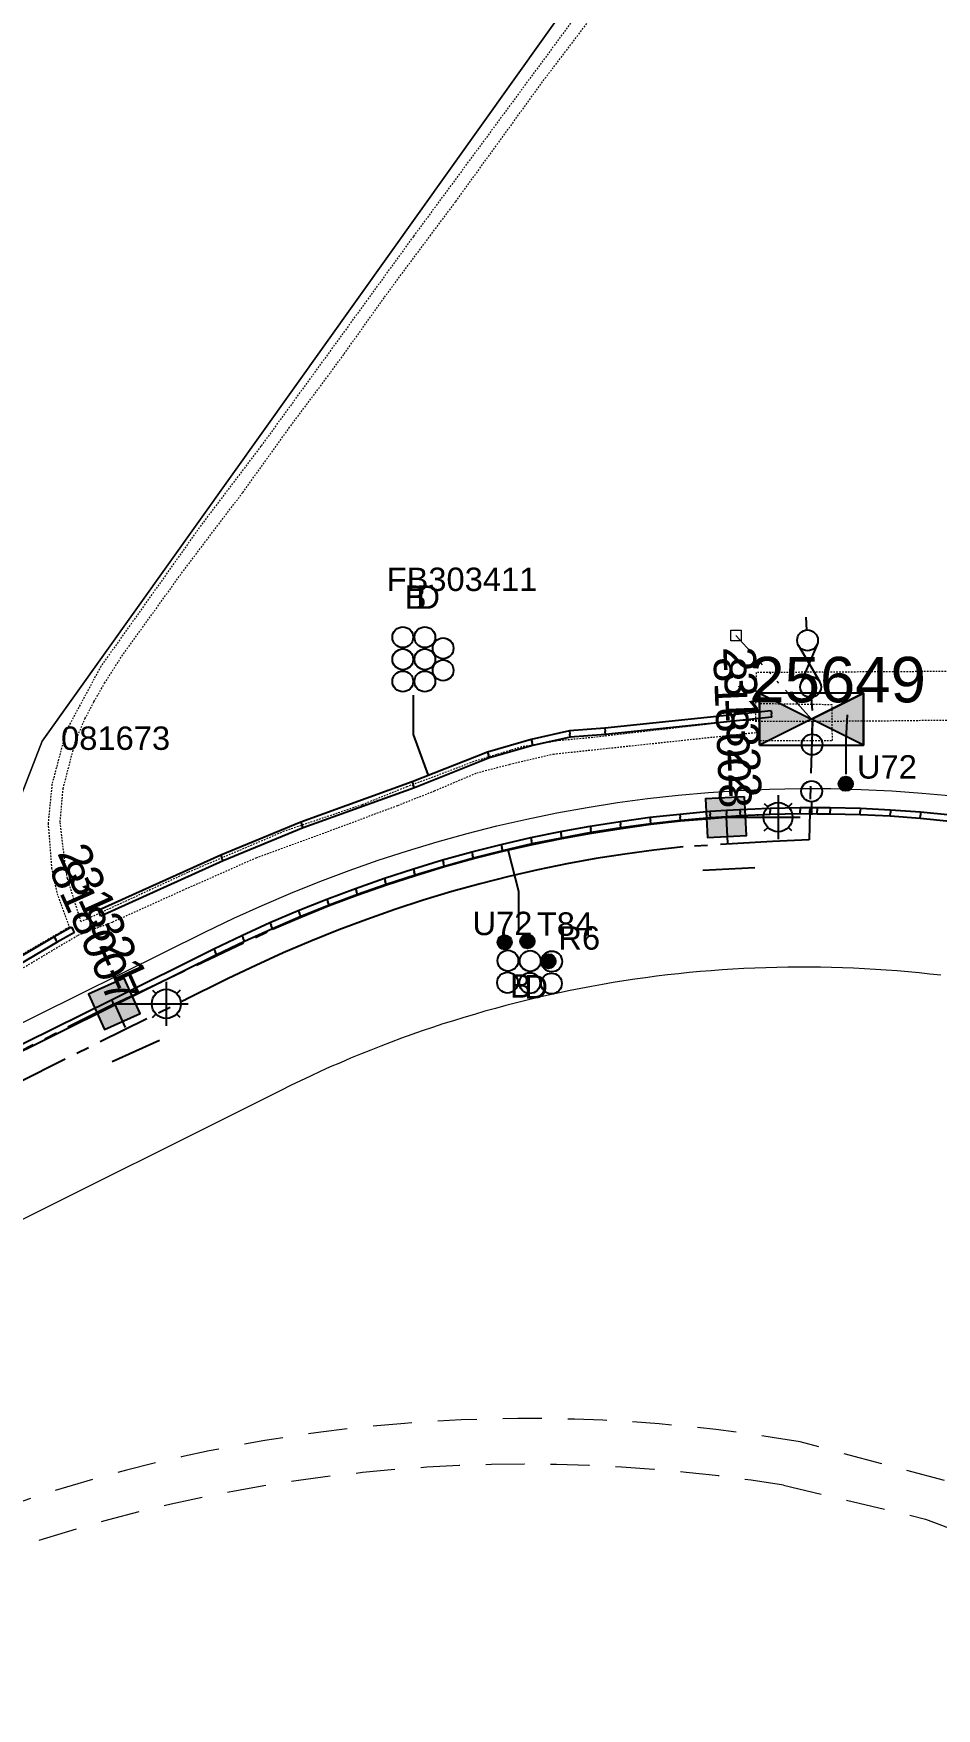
# Model space of a CAD drawing. Header units: metres. Extents: x 307635 to 308805, y 6256169 to 6257356.
# Drawn here: x 308417.3 to 308486.8, y 6257011.7 to 6257140.7 of the extents above; entities that cross this region are included whole.
import ezdxf
from ezdxf.enums import TextEntityAlignment as Align

# ---------------------------------------------------------------- set-up
doc = ezdxf.new("R2010")
doc.units = ezdxf.units.M
for name, pattern in [('Cable Exist UG', [7, 4, -1, 1, -1]), ('Dash', [5, 3, -2]), ('DASHED', [19.05, 12.7, -6.35]), ('HIDDEN2', [0.1875, 0.125, -0.0625]), ('PHANTOMX2', [6.6, 3, -0.75, 0.2, -0.75, 0.2, -0.75, 0.2, -0.75])]:
    doc.linetypes.add(name, pattern=pattern)
doc.layers.get('0').update_dxf_attribs({"color": 6})
doc.layers.get('Defpoints').update_dxf_attribs({"color": 250})
for name, color, linetype, lineweight in [('Cadastre Developer_SP_EXT', 98, 'Continuous', 15), ('Cadastre Land Parcels_SP_EXT', 118, 'Continuous', 15), ('Cadastre Other Property_SP_EXT', 138, 'DASHED', 15), ('Mains_LV_EXT', 163, 'Continuous', 25), ('Mains_LV_SL_EXT', 135, 'Continuous', 25), ('Services_SP_EXT', 42, 'PHANTOMX2', 20)]:
    doc.layers.add(name, color=color, linetype=linetype, lineweight=lineweight)
for name, color, linetype in [('Duct_SP_EXT', 30, 'Continuous'), ('Equip_LV_EXT', 7, 'Continuous'), ('Equip_SP_SL_EXT', 7, 'Continuous'), ('Sub_SP_EXT', 7, 'Continuous'), ('SupportsUG_SP_LV_SL_EXT', 7, 'Continuous')]:
    doc.layers.add(name, color=color, linetype=linetype)
doc.styles.add('COLUMN_LABEL', font='arial.ttf', dxfattribs={"height": 2})
doc.styles.add('iecARIAL', font='arial.ttf', dxfattribs={"height": 2})
doc.styles.add('POLE_LABEL', font='arial.ttf', dxfattribs={"height": 2})
doc.styles.add('SL_LABEL', font='arial.ttf', dxfattribs={"height": 2})
doc.styles.get("Standard").update_dxf_attribs({"font": 'arial.ttf'})

# ---------------------------------------------------------------- blocks, each defined once
blk = doc.blocks.new('SUB_PADMOUNT_EXT')
at = {"ltscale": 10}
h = blk.add_hatch(color=256, dxfattribs=at)
h.dxf.hatch_style = 1
h.paths.add_polyline_path([(4, -2), (0, 0), (4, 2)])
h.paths.add_polyline_path([(-4, -2), (-4, 2), (0, 0)])
blk.add_line((4, 2), (-4, -2))
blk.add_lwpolyline([(-4, -2), (4, -2), (4, 2), (-4, 2)], close=True)
at = {"ltscale": 10, "flags": 128}
for points in [[(-4, -2), (-4, 2), (0, 0)], [(4, -2), (0, 0), (4, 2)]]:
    blk.add_lwpolyline(points, close=True, dxfattribs=at)
at = {"flags": 8}
blk.add_attdef('ASSET_NUM', text='', height=2.5, dxfattribs=at).set_placement((0, 5), align=Align.MIDDLE_CENTER)
for tag, flags, p in [('STREET_CODE', 9, (1.5, 0)), ('OPERATING_VOLTAGE', 9, (1.5, -0.4)), ('ORIENTATION', 9, (1.5, -0.6)), ('OWNED_BY', 9, (1.5, -0.8)), ('OPERATED_BY', 9, (1.5, -1)), ('NO_PHASES', 9, (1.5, -0.2)), ('MAINTAINED_BY', 9, (1.5, -1.2)), ('CONSTRUCTED_VOLTAGE', 9, (1.5, -1.4)), ('SECONDARY_VOLTAGE', 9, (1.5, -1.6)), ('STATE', 9, (1.5, -1.8)), ('SUBSTATION_TYPE', 9, (1.5, -2.2)), ('PARENT', 9, (1.5, -2)), ('USAGE', 9, (1.5, -2.4)), ('LEGEND', 9, (1.5, -2.6)), ('SUBURB', 9, (1.5, -2.8)), ('STREETNAME', 9, (1.5, -3)), ('Z', 1, (1.5, -3.6)), ('LOCATION', 9, (1.5, -3.2)), ('NOTES', 9, (1.5, -3.4))]:
    blk.add_attdef(tag, text='', height=0.2, dxfattribs=dict(flags=flags)).set_placement(p, align=Align.MIDDLE_LEFT)
blk = doc.blocks.new('COLUMN_EXT')
blk.add_hatch(color=256).paths.add_polyline_path([(1.5, -1.5), (1.5, 1.5), (-1.5, 1.5), (-1.5, -1.5)])
blk.add_lwpolyline([(1.5, 1.5), (-1.5, 1.5), (-1.5, -1.5), (1.5, -1.5)], close=True)
at = {"layer": 'Defpoints', "flags": 128}
for points in [[(0, 0), (0, -2)], [(2, -4), (-2, -4)]]:
    blk.add_lwpolyline(points, dxfattribs=at)
at = {"flags": 9}
for tag, p in [('STREETNAME', (-1.81, 1.6)), ('LOCATION', (-1.81, 1.4)), ('SUBURB', (-1.81, 1.8)), ('LEGEND', (-1.81, 1.2)), ('NOTES', (-1.81, 2)), ('COLUMN_TYPE', (-1.81, 0.4)), ('OWNED_BY', (-1.81, 0.6)), ('USAGE', (-1.81, 1)), ('STATE', (-1.81, 0.8))]:
    blk.add_attdef(tag, text='', height=0.2, rotation=180, dxfattribs=at).set_placement(p, align=Align.MIDDLE_LEFT)
at = {"flags": 1}
blk.add_attdef('Z', (-1.81, 2.35), '', height=0.2, rotation=180, dxfattribs=at)
at = {"flags": 9}
for tag, style, p in [('STRUCTURE_PLANT_NUMBER', 'POLE_LABEL', (-1.81, -0.03)), ('STREET_CODE', 'COLUMN_LABEL', (-1.81, 0.2))]:
    blk.add_attdef(tag, text='', height=0.2, rotation=180, dxfattribs=dict(at, style=style)).set_placement(p, align=Align.MIDDLE_LEFT)
at = {"style": 'COLUMN_LABEL', "width": 0.9, "flags": 8}
blk.add_attdef('ASSET_NUM', text='', height=2, rotation=270, dxfattribs=at).set_placement((2, -4), align=Align.MIDDLE_LEFT)
blk = doc.blocks.new('DUCT_EXT')
blk.add_circle((0, 0.8), 0.8)
at = {"flags": 1}
blk.add_attdef('Z', (0, 0), '', height=0.2, dxfattribs=at)
at = {"flags": 9}
for tag, p in [('DUCT_CODE', (0, 0)), ('XSECT_TYPE', (0, -0.2)), ('STATE', (0, -0.6)), ('FB_REFERENCE', (0, -0.4)), ('NOTES', (0, -0.8))]:
    blk.add_attdef(tag, text='', height=0.2, dxfattribs=at).set_placement(p, align=Align.MIDDLE_LEFT)
blk = doc.blocks.new('SL_LANTERN_EXT')
at = {"flags": 9}
for tag, p in [('LRATECODE', (-7.4, 0)), ('LOUTREACHVOCAB', (-7.2, 0)), ('LOUTREACH', (-7, 0)), ('LANTNUMBER', (-6.6, 0)), ('LNEW', (-6.4, 0)), ('LMASTVOCAB', (-6.2, 0)), ('LMAST', (-6, 0)), ('LLAMPVOCAB', (-5.8, 0)), ('LLAMP', (-5.6, 0)), ('LEXIST', (-5.4, 0)), ('LCHARGE3PERCENT', (-5.2, 0)), ('LCHARGE3', (-5, 0)), ('LCHARGE2PERCENT', (-4.8, 0)), ('LCHARGE2', (-4.6, 0)), ('LCHARGE1PERCENT', (-4.4, 0)), ('LCHARGE1', (-4.2, 0)), ('LCATEGORY', (-4, 0)), ('LBRACKETVOCAB', (-3.8, 0)), ('LBRACKET', (-3.6, 0)), ('LKINGHEIGHT', (-3.4, 0)), ('CREPLACE', (-3.2, 0)), ('CREMOVE', (-3, 0)), ('CNUMBER', (-2.8, 0)), ('CNEW', (-2.6, 0)), ('CEXIST', (-2.4, 0)), ('USAGE', (-2.2, 0)), ('STATE', (-2, 0)), ('OWNED_BY', (-1.8, 0)), ('ORIENTATION', (-1.6, 0)), ('OPERATING_VOLTAGE', (-1.4, 0)), ('NO_PHASES', (-1.2, 0)), ('LANTERN_TYPE', (-1, 0)), ('LANTERN_PURPOSE', (-0.8, 0)), ('CONTROL_TYPE', (-0.6, 0)), ('CONSTRUCTED_VOLTAGE', (-0.4, 0))]:
    blk.add_attdef(tag, text='', height=0.001, rotation=270, dxfattribs=at).set_placement(p, align=Align.MIDDLE_LEFT)
at = {"style": 'SL_LABEL', "flags": 9}
blk.add_attdef('STREET_CODE', text='', height=0.001, rotation=270, dxfattribs=at).set_placement((0, 0), align=Align.MIDDLE_LEFT)
at = {"flags": 1}
blk.add_attdef('Z', (0, 0), '', height=0.001, rotation=270, dxfattribs=at)
at = {"width": 0.9}
blk.add_attdef('LNUMBER', text='', height=1, dxfattribs=at).set_placement((7, -1), align=Align.MIDDLE_LEFT)
at = {"flags": 9}
for tag, p in [('LREMOVE', (0, -7.6)), ('LREPLACE', (0, -7.8)), ('LTYPE', (0, -8)), ('LTYPEVOCAB', (0, -8.2)), ('LEGEND', (0, -8.4)), ('SUBURB', (0, -8.6)), ('STREETNAME', (0, -8.8)), ('LOCATION', (0, -9)), ('NOTES', (0, -9.2)), ('MAINTAINED_BY', (0, -9.86))]:
    blk.add_attdef(tag, text='', height=0.001, dxfattribs=at).set_placement(p, align=Align.MIDDLE_LEFT)
blk.add_attdef('OPERATED_BY', (0, -9.61), '', height=0.001, dxfattribs=at)
blk.add_wipeout([(5.69, 0), (5.06, -1.06), (4, -1.69), (2.94, -1.06), (2.31, 0), (2.94, 1.06), (4, 1.69), (5.06, 1.06)])
for p, q in [((4, 1.69), (4, 0)), ((0, 0), (4, 0)), ((2.94, 1.06), (3.2, 0.8)), ((5.06, 1.06), (4.8, 0.8)), ((2.94, -1.06), (3.2, -0.8)), ((4, 0), (5.69, 0)), ((4, 0), (4, -1.69)), ((5.06, -1.06), (4.8, -0.8))]:
    blk.add_line(p, q)
blk.add_circle((4, 0), 1.12)
blk = doc.blocks.new('CCP_EXT')
at = {"flags": 9}
for tag, p in [('STATE', (0, -1.8)), ('LEGEND', (0, -1.4)), ('LIFE_SUPPORT', (0, -1.6)), ('NOTES', (0, -2))]:
    blk.add_attdef(tag, text='', height=0.2, dxfattribs=at).set_placement(p, align=Align.MIDDLE_LEFT)
blk.add_wipeout([(0, 0.57), (0.57, 0), (0, -0.57), (-0.57, 0)])
blk.add_lwpolyline([(-0.57, 0), (0, 0.57), (0.57, 0), (0, -0.57), (-0.57, 0)])
at = {"flags": 1}
blk.add_attdef('Z', (0, 0), '', height=0.2, dxfattribs=at)
at = {"flags": 9}
for tag, p in [('CCP_TYPE', (0, 0)), ('CONSTRUCTED_VOLTAGE', (0, -0.2)), ('OPERATING_VOLTAGE', (0, -0.6)), ('ORIENTATION', (0, -0.8)), ('OWNED_BY', (0, -1)), ('NO_PHASES', (0, -0.4)), ('USAGE', (0, -1.2))]:
    blk.add_attdef(tag, text='', height=0.2, dxfattribs=at).set_placement(p, align=Align.MIDDLE_LEFT)
blk = doc.blocks.new('LV_UG_DFUSE_OPEN_EXT')
for points in [[(1, 0), (0, 0)], [(6.2, 0.01), (7.2, 0.01)]]:
    blk.add_lwpolyline(points)
for centre in [(1.8, 0), (5.4, 0.01)]:
    blk.add_circle(centre, 0.8)
at = {"flags": 9}
for tag, p in [('ACTUAL_STATUS', (0, 0)), ('CONSTRUCTED_VOLTAGE', (0, -0.2)), ('OPERATING_VOLTAGE', (0, -0.6)), ('ORIENTATION', (0, -0.8)), ('STATE', (0, -1)), ('SWITCH_TYPE', (0, -1.2)), ('NO_PHASES', (0, -0.4)), ('USAGE', (0, -1.4)), ('NOTES', (0, -1.6))]:
    blk.add_attdef(tag, text='', height=0.2, dxfattribs=at).set_placement(p, align=Align.MIDDLE_LEFT)
at = {"flags": 1}
blk.add_attdef('Z', (0, 0), '', height=0.2, dxfattribs=at)
blk = doc.blocks.new('LV_UG_DFUSE_CLOSED_EXT')
for points in [[(1, 0), (0, 0)], [(5.04, 0.73), (2.16, -0.72)], [(5.05, -0.71), (2.16, 0.72)], [(6.2, 0.01), (7.2, 0.01)]]:
    blk.add_lwpolyline(points)
for centre in [(1.8, 0), (5.4, 0.01)]:
    blk.add_circle(centre, 0.8)
at = {"flags": 9}
for tag, p in [('ACTUAL_STATUS', (0, 0)), ('CONSTRUCTED_VOLTAGE', (0, -0.2)), ('OPERATING_VOLTAGE', (0, -0.6)), ('ORIENTATION', (0, -0.8)), ('STATE', (0, -1)), ('SWITCH_TYPE', (0, -1.2)), ('NO_PHASES', (0, -0.4)), ('USAGE', (0, -1.4)), ('NOTES', (0, -1.6))]:
    blk.add_attdef(tag, text='', height=0.2, dxfattribs=at).set_placement(p, align=Align.MIDDLE_LEFT)
at = {"flags": 1}
blk.add_attdef('Z', (0, 0), '', height=0.2, dxfattribs=at)
blk = doc.blocks.new('CABLE_LARGE_EXT')
h = blk.add_hatch(color=256)
edge = h.paths.add_edge_path()
edge.add_arc((0, 0.55), 0.55, 0, 360)
blk.add_circle((0, 0.55), 0.55)
at = {"flags": 1}
blk.add_attdef('Z', (0, 0), '', height=0.2, dxfattribs=at)
at = {"flags": 9}
for tag, p in [('COND_CODE', (0, 0)), ('STATE', (0, -0.4)), ('XSECT_SIZE', (0, -0.6)), ('FB_REFERENCE', (0, -0.2)), ('NOTES', (0, -0.8))]:
    blk.add_attdef(tag, text='', height=0.2, dxfattribs=at).set_placement(p, align=Align.MIDDLE_LEFT)

msp = doc.modelspace()

# ---------------------------------------------------------------- linework, layer by layer
at = {"layer": 'Cadastre Developer_SP_EXT', "linetype": 'Dash'}
msp.add_lwpolyline([(308375.46, 6257004.97), (308397.56, 6257016.13), (308397.56, 6257016.13, -0.164616), (308475.03, 6257028.92), (308475.03, 6257028.92), (308485.96, 6257026.32), (308498.52, 6257021.62), (308668.58, 6256954.39), (308669.8, 6256957.9), (308507.83, 6257021.69), (308492.26, 6257027.99), (308476.33, 6257032.25), (308476.33, 6257032.25, 0.143581), (308407.94, 6257024.47), (308407.94, 6257024.47), (308373.94, 6257007.63), (308375.46, 6257004.97)], format="xyb", close=True, dxfattribs=at)
at = {"layer": 'Cadastre Land Parcels_SP_EXT', "linetype": 'Continuous'}
for points in [[(308407.92, 6257060.3), (308417.98, 6257086.19), (308478.39, 6257170.97)], [(308478.39, 6257170.97), (308417.98, 6257086.19), (308407.92, 6257060.3)], [(308407.92, 6257060.3), (308430.55, 6257071.52), (308432.73, 6257072.57), (308434.92, 6257073.56), (308437.13, 6257074.51), (308439.36, 6257075.4), (308441.6, 6257076.24), (308443.85, 6257077.03), (308446.11, 6257077.77), (308448.39, 6257078.46), (308450.68, 6257079.09), (308452.97, 6257079.67), (308455.28, 6257080.2), (308457.6, 6257080.68), (308459.92, 6257081.1), (308462.25, 6257081.47), (308464.58, 6257081.79), (308466.92, 6257082.05), (308469.27, 6257082.26), (308471.61, 6257082.41), (308473.96, 6257082.51), (308476.31, 6257082.56), (308478.67, 6257082.55), (308481.02, 6257082.49), (308483.37, 6257082.37), (308485.71, 6257082.2), (308488.06, 6257081.98)], [(308487.14, 6257068.18), (308486.31, 6257068.27), (308485.47, 6257068.36), (308484.63, 6257068.44), (308483.79, 6257068.51), (308482.95, 6257068.58), (308482.11, 6257068.63), (308481.26, 6257068.68), (308480.42, 6257068.72), (308479.58, 6257068.75), (308478.74, 6257068.78), (308477.89, 6257068.8), (308477.05, 6257068.8), (308476.2, 6257068.81), (308475.36, 6257068.8), (308474.52, 6257068.78), (308473.67, 6257068.76), (308472.83, 6257068.73), (308471.99, 6257068.69), (308471.15, 6257068.64), (308470.31, 6257068.59), (308469.46, 6257068.53), (308468.62, 6257068.46), (308467.78, 6257068.38), (308466.95, 6257068.29), (308466.11, 6257068.2), (308465.27, 6257068.1), (308464.43, 6257067.99), (308463.6, 6257067.87), (308462.76, 6257067.74), (308461.93, 6257067.61), (308461.1, 6257067.47), (308460.27, 6257067.32), (308459.44, 6257067.17), (308458.61, 6257067), (308457.79, 6257066.83), (308456.96, 6257066.65), (308456.14, 6257066.46), (308455.32, 6257066.27), (308454.5, 6257066.06), (308453.68, 6257065.85), (308452.87, 6257065.63), (308452.06, 6257065.41), (308451.25, 6257065.17), (308450.44, 6257064.93), (308449.63, 6257064.68), (308448.83, 6257064.43), (308448.03, 6257064.16), (308447.23, 6257063.89), (308446.43, 6257063.61), (308445.64, 6257063.33), (308444.85, 6257063.03), (308444.06, 6257062.73), (308443.27, 6257062.42), (308442.49, 6257062.11), (308441.71, 6257061.79), (308440.94, 6257061.45), (308440.16, 6257061.12), (308439.39, 6257060.77), (308438.63, 6257060.42), (308437.86, 6257060.06), (308437.1, 6257059.69), (308436.35, 6257059.32), (308413.84, 6257048.07)], [(308487.14, 6257068.18), (308486.31, 6257068.27), (308485.47, 6257068.36), (308484.63, 6257068.44), (308483.79, 6257068.51), (308482.95, 6257068.58), (308482.11, 6257068.63), (308481.26, 6257068.68), (308480.42, 6257068.72), (308479.58, 6257068.75), (308478.74, 6257068.78), (308477.89, 6257068.8), (308477.05, 6257068.8), (308476.2, 6257068.81), (308475.36, 6257068.8), (308474.52, 6257068.78), (308473.67, 6257068.76), (308472.83, 6257068.73), (308471.99, 6257068.69), (308471.15, 6257068.64), (308470.31, 6257068.59), (308469.46, 6257068.53), (308468.62, 6257068.46), (308467.78, 6257068.38), (308466.95, 6257068.29), (308466.11, 6257068.2), (308465.27, 6257068.1), (308464.43, 6257067.99), (308463.6, 6257067.87), (308462.76, 6257067.74), (308461.93, 6257067.61), (308461.1, 6257067.47), (308460.27, 6257067.32), (308459.44, 6257067.17), (308458.61, 6257067), (308457.79, 6257066.83), (308456.96, 6257066.65), (308456.14, 6257066.46), (308455.32, 6257066.27), (308454.5, 6257066.06), (308453.68, 6257065.85), (308452.87, 6257065.63), (308452.06, 6257065.41), (308451.25, 6257065.17), (308450.44, 6257064.93), (308449.63, 6257064.68), (308448.83, 6257064.43), (308448.03, 6257064.16), (308447.23, 6257063.89), (308446.43, 6257063.61), (308445.64, 6257063.33), (308444.85, 6257063.03), (308444.06, 6257062.73), (308443.27, 6257062.42), (308442.49, 6257062.11), (308441.71, 6257061.79), (308440.94, 6257061.45), (308440.16, 6257061.12), (308439.39, 6257060.77), (308438.63, 6257060.42), (308437.86, 6257060.06), (308437.1, 6257059.69), (308436.35, 6257059.32), (308413.84, 6257048.07)]]:
    msp.add_lwpolyline(points, dxfattribs=at)
at = {"layer": 'Duct_SP_EXT'}
for p, q in [((308458.56, 6257086.99), (308455.63, 6257086.33)), ((308461.28, 6257087.19), (308458.56, 6257086.99)), ((308458.56, 6257086.99), (308458.6, 6257086.75)), ((308461.28, 6257087.19), (308461.31, 6257086.95)), ((308455.63, 6257086.33), (308452.26, 6257085.36)), ((308455.75, 6257085.87), (308452.42, 6257084.91)), ((308455.63, 6257086.33), (308455.69, 6257086.1)), ((308455.75, 6257085.87), (308455.69, 6257086.1)), ((308458.63, 6257086.52), (308455.75, 6257085.87)), ((308458.63, 6257086.52), (308458.6, 6257086.75)), ((308461.33, 6257086.71), (308458.63, 6257086.52)), ((308461.33, 6257086.71), (308461.31, 6257086.95)), ((308452.26, 6257085.36), (308446.46, 6257083.07)), ((308452.42, 6257084.91), (308446.63, 6257082.62)), ((308452.26, 6257085.36), (308452.34, 6257085.13)), ((308452.42, 6257084.91), (308452.34, 6257085.13)), ((308446.46, 6257083.07), (308437.88, 6257079.97)), ((308446.63, 6257082.62), (308438.06, 6257079.52)), ((308446.46, 6257083.07), (308446.54, 6257082.84)), ((308446.63, 6257082.62), (308446.54, 6257082.84)), ((308464.76, 6257080.34), (308467.07, 6257080.59)), ((308467.07, 6257080.59), (308469.38, 6257080.8)), ((308467.07, 6257080.59), (308467.09, 6257080.35)), ((308469.38, 6257080.8), (308469.4, 6257080.56)), ((308469.42, 6257080.32), (308469.4, 6257080.56)), ((308477.08, 6257081.1), (308477.07, 6257080.86)), ((308477.07, 6257080.62), (308477.07, 6257080.86)), ((308477.07, 6257080.62), (308477.63, 6257080.61)), ((308477.08, 6257081.1), (308477.64, 6257081.09)), ((308477.11, 6257081.09), (308477.11, 6257080.85)), ((308477.11, 6257080.61), (308477.11, 6257080.85)), ((308477.63, 6257080.61), (308477.64, 6257080.85)), ((308477.63, 6257080.61), (308477.64, 6257080.61)), ((308477.64, 6257081.09), (308477.64, 6257081.09)), ((308477.64, 6257081.09), (308478.64, 6257081.09)), ((308477.64, 6257081.09), (308477.64, 6257080.85)), ((308477.64, 6257081.09), (308477.64, 6257080.85)), ((308477.64, 6257080.61), (308477.64, 6257080.85)), ((308477.64, 6257080.61), (308478.64, 6257080.61)), ((308478.64, 6257081.09), (308480.96, 6257081.03)), ((308478.64, 6257081.09), (308478.64, 6257080.85)), ((308478.64, 6257080.61), (308478.64, 6257080.85)), ((308478.64, 6257080.61), (308480.94, 6257080.55)), ((308480.94, 6257080.55), (308480.95, 6257080.79)), ((308480.94, 6257080.55), (308483.25, 6257080.44)), ((308480.96, 6257081.03), (308480.95, 6257080.79)), ((308480.96, 6257081.03), (308483.28, 6257080.92)), ((308483.25, 6257080.44), (308483.26, 6257080.68)), ((308483.28, 6257080.92), (308483.26, 6257080.68)), ((308483.28, 6257080.92), (308485.59, 6257080.75)), ((308485.59, 6257080.75), (308485.57, 6257080.51)), ((308485.59, 6257080.75), (308487.91, 6257080.53)), ((308437.88, 6257079.97), (308431.73, 6257077.42)), ((308438.06, 6257079.52), (308431.92, 6257076.98)), ((308437.88, 6257079.97), (308437.97, 6257079.75)), ((308438.06, 6257079.52), (308437.97, 6257079.75)), ((308455.59, 6257078.78), (308457.87, 6257079.24)), ((308457.87, 6257079.24), (308460.16, 6257079.66)), ((308457.87, 6257079.24), (308457.92, 6257079.01)), ((308460.16, 6257079.66), (308462.46, 6257080.02)), ((308460.16, 6257079.66), (308460.2, 6257079.42)), ((308460.24, 6257079.19), (308460.2, 6257079.42)), ((308460.24, 6257079.19), (308462.53, 6257079.55)), ((308462.46, 6257080.02), (308464.76, 6257080.34)), ((308462.46, 6257080.02), (308462.49, 6257079.79)), ((308462.53, 6257079.55), (308462.49, 6257079.79)), ((308462.53, 6257079.55), (308464.82, 6257079.86)), ((308464.76, 6257080.34), (308464.79, 6257080.1)), ((308464.82, 6257079.86), (308464.79, 6257080.1)), ((308464.82, 6257079.86), (308467.12, 6257080.12)), ((308467.12, 6257080.12), (308467.09, 6257080.35)), ((308467.12, 6257080.12), (308469.42, 6257080.32)), ((308483.25, 6257080.44), (308485.55, 6257080.27)), ((308485.55, 6257080.27), (308485.57, 6257080.51)), ((308485.55, 6257080.27), (308487.85, 6257080.05)), ((308451.05, 6257077.68), (308453.32, 6257078.25)), ((308453.32, 6257078.25), (308455.59, 6257078.78)), ((308453.32, 6257078.25), (308453.37, 6257078.02)), ((308453.43, 6257077.79), (308453.37, 6257078.02)), ((308453.43, 6257077.79), (308455.69, 6257078.31)), ((308455.59, 6257078.78), (308455.64, 6257078.54)), ((308455.69, 6257078.31), (308455.64, 6257078.54)), ((308455.69, 6257078.31), (308457.97, 6257078.77)), ((308457.97, 6257078.77), (308457.92, 6257079.01)), ((308457.97, 6257078.77), (308460.24, 6257079.19)), ((308431.73, 6257077.42), (308431.82, 6257077.2)), ((308431.92, 6257076.98), (308431.82, 6257077.2)), ((308446.55, 6257076.38), (308448.8, 6257077.06)), ((308448.8, 6257077.06), (308451.05, 6257077.68)), ((308448.8, 6257077.06), (308448.86, 6257076.83)), ((308448.93, 6257076.59), (308448.86, 6257076.83)), ((308448.93, 6257076.59), (308451.18, 6257077.22)), ((308451.05, 6257077.68), (308451.11, 6257077.45)), ((308451.18, 6257077.22), (308451.11, 6257077.45)), ((308451.18, 6257077.22), (308453.43, 6257077.79)), ((308442.1, 6257074.87), (308444.32, 6257075.65)), ((308444.32, 6257075.65), (308446.55, 6257076.38)), ((308444.32, 6257075.65), (308444.39, 6257075.42)), ((308444.47, 6257075.2), (308444.39, 6257075.42)), ((308444.47, 6257075.2), (308446.69, 6257075.92)), ((308446.55, 6257076.38), (308446.62, 6257076.15)), ((308446.69, 6257075.92), (308446.62, 6257076.15)), ((308446.69, 6257075.92), (308448.93, 6257076.59)), ((308439.89, 6257074.04), (308442.1, 6257074.87)), ((308440.06, 6257073.59), (308442.26, 6257074.42)), ((308442.1, 6257074.87), (308442.18, 6257074.64)), ((308442.26, 6257074.42), (308442.18, 6257074.64)), ((308442.26, 6257074.42), (308444.47, 6257075.2)), ((308435.51, 6257072.23), (308437.69, 6257073.16)), ((308437.69, 6257073.16), (308439.89, 6257074.04)), ((308437.69, 6257073.16), (308437.78, 6257072.94)), ((308437.88, 6257072.72), (308437.78, 6257072.94)), ((308437.88, 6257072.72), (308440.06, 6257073.59)), ((308439.89, 6257074.04), (308439.97, 6257073.82)), ((308440.06, 6257073.59), (308439.97, 6257073.82)), ((308433.35, 6257071.25), (308435.51, 6257072.23)), ((308433.55, 6257070.81), (308435.71, 6257071.79)), ((308435.51, 6257072.23), (308435.61, 6257072.01)), ((308435.71, 6257071.79), (308435.61, 6257072.01)), ((308435.71, 6257071.79), (308437.88, 6257072.72)), ((308431.19, 6257070.21), (308433.35, 6257071.25)), ((308431.4, 6257069.78), (308433.55, 6257070.81)), ((308433.35, 6257071.25), (308433.45, 6257071.03)), ((308433.55, 6257070.81), (308433.45, 6257071.03)), ((308431.19, 6257070.21), (308431.3, 6257070)), ((308431.4, 6257069.78), (308431.3, 6257070))]:
    msp.add_line(p, q, dxfattribs=at)
for points in [[(308446.54, 6257089.74), (308446.54, 6257086.71), (308447.68, 6257083.56)], [(308479.86, 6257083.65), (308479.86, 6257086.34), (308479.97, 6257088.24)], [(308454.66, 6257071.49), (308454.66, 6257074.62), (308453.87, 6257077.74)]]:
    msp.add_lwpolyline(points, dxfattribs=at)

# ---------------------------------------------------------------- block references
for name, p, rotation in [('DUCT_EXT', (308444.94, 6257094.2), 269.9999999999998), ('DUCT_EXT', (308446.64, 6257094.2), 269.9999999999998), ('DUCT_EXT', (308448.04, 6257093.35), 269.9999999999998), ('DUCT_EXT', (308444.94, 6257092.5), 269.9999999999998), ('DUCT_EXT', (308446.64, 6257092.5), 269.9999999999998), ('DUCT_EXT', (308448.04, 6257091.65), 269.9999999999998), ('DUCT_EXT', (308444.94, 6257090.8), 269.9999999999998), ('DUCT_EXT', (308446.64, 6257090.8), 269.9999999999998), ('CABLE_LARGE_EXT', (308453.03, 6257070.72), 269.9633169456375), ('CABLE_LARGE_EXT', (308454.78, 6257070.79), 269.9633169456375), ('DUCT_EXT', (308453.03, 6257069.32), 268.8442713967738), ('DUCT_EXT', (308454.74, 6257069.29), 268.8442713967738), ('CABLE_LARGE_EXT', (308456.4, 6257069.26), 269.9633169456375), ('DUCT_EXT', (308456.4, 6257069.26), 268.8442713967738), ('DUCT_EXT', (308453, 6257067.63), 268.8442713967738), ('DUCT_EXT', (308454.71, 6257067.59), 268.8442713967738), ('DUCT_EXT', (308456.38, 6257067.56), 268.8442713967738)]:
    msp.add_blockref(name, p, dxfattribs=dict(at, rotation=rotation))
msp.add_blockref('CABLE_LARGE_EXT', (308479.83, 6257082.37), dxfattribs=at)
at = {"layer": 'Sub_SP_EXT'}
ref = msp.add_blockref('SUB_PADMOUNT_EXT', (308477.2, 6257087.89), dxfattribs=at)
ref.add_attrib('ASSET_NUM', '25649', dxfattribs={"layer": '0', "height": 3.5}).set_placement((308479.2, 6257088.14), align=Align.BOTTOM_CENTER)
at = {"layer": 'SupportsUG_SP_LV_SL_EXT'}
ref = msp.add_blockref('COLUMN_EXT', (308470.62, 6257080.35), dxfattribs=dict(at, rotation=3.007878076095367))
ref.add_attrib('ASSET_NUM', '818008', dxfattribs={"layer": '0', "height": 2.5, "rotation": 272.3818, "style": 'COLUMN_LABEL'}).set_placement((308472.62, 6257081.1), align=Align.TOP_RIGHT)
ref = msp.add_blockref('COLUMN_EXT', (308423.54, 6257065.98), dxfattribs=dict(at, rotation=24.24402939644134))
ref.add_attrib('ASSET_NUM', '818007', dxfattribs={"layer": '0', "height": 2.5, "rotation": 294.244, "style": 'COLUMN_LABEL'}).set_placement((308425.54, 6257066.73), align=Align.TOP_RIGHT)

# ---------------------------------------------------------------- texts
at = {"layer": 'Cadastre Other Property_SP_EXT'}
msp.add_text('081673', height=1.8, dxfattribs=at).set_placement((308419.44, 6257085.53))
at = {"layer": 'Duct_SP_EXT'}
for s, p in [('FB303411', (308444.49, 6257097.76)), ('B', (308445.89, 6257096.39)), ('D', (308446.79, 6257096.39)), ('U72', (308480.69, 6257083.32)), ('U72', (308451.1, 6257071.27)), ('T84', (308456.05, 6257071.22)), ('R6', (308457.71, 6257070.15)), ('B', (308453.98, 6257066.46)), ('D', (308455.1, 6257066.39))]:
    msp.add_text(s, height=1.8, dxfattribs=at).set_placement(p)

# ---------------------------------------------------------------- next in the draw order: block references
at = {"layer": 'Equip_SP_SL_EXT'}
ref = msp.add_blockref('SL_LANTERN_EXT', (308470.62, 6257080.35), dxfattribs=at)
ref.add_attrib('ASSET_NUM', '231322', dxfattribs={"layer": '0', "height": 2.5, "rotation": 272.3818, "style": 'iecARIAL'}).set_placement((308472.12, 6257081.85), align=Align.MIDDLE_RIGHT)
ref = msp.add_blockref('SL_LANTERN_EXT', (308423.54, 6257065.98), dxfattribs=at)
ref.add_attrib('ASSET_NUM', '231321', dxfattribs={"layer": '0', "height": 2.5, "rotation": 294.244, "style": 'iecARIAL'}).set_placement((308425.04, 6257067.48), align=Align.MIDDLE_RIGHT)

# ---------------------------------------------------------------- next in the draw order: linework, layer by layer
at = {"layer": 'Cadastre Other Property_SP_EXT', "linetype": 'HIDDEN2'}
msp.add_lwpolyline([(308460.39, 6257143.83), (308446.55, 6257125.05), (308434.82, 6257108.9), (308430.34, 6257103), (308422.5, 6257091.96), (308419.83, 6257086.99), (308418.74, 6257082.88), (308418.44, 6257079.87), (308418.71, 6257076.44), (308419.13, 6257074.46), (308420.07, 6257071.88), (308413.14, 6257067.87)], dxfattribs=at)
msp.add_lwpolyline([(308472.94, 6257091.48), (308472.87, 6257087.73), (308481.64, 6257087.76), (308519.9, 6257088.19), (308518.32, 6257075.04), (308522.07, 6257074.02), (308524.45, 6257091.78), (308472.94, 6257091.48)], close=True, dxfattribs=at)
at = {"layer": 'Duct_SP_EXT'}
for p, q in [((308474.09, 6257088.54), (308461.28, 6257087.19)), ((308474.09, 6257088.54), (308474.12, 6257088.3)), ((308474.14, 6257088.06), (308474.12, 6257088.3)), ((308474.14, 6257088.06), (308461.33, 6257086.71)), ((308469.38, 6257080.8), (308470.65, 6257080.88)), ((308470.65, 6257080.88), (308471.69, 6257080.95)), ((308470.65, 6257080.88), (308470.66, 6257080.64)), ((308470.65, 6257080.88), (308470.66, 6257080.64)), ((308470.68, 6257080.4), (308470.66, 6257080.64)), ((308470.68, 6257080.4), (308470.66, 6257080.64)), ((308471.69, 6257080.95), (308474.01, 6257081.05)), ((308471.69, 6257080.95), (308471.7, 6257080.71)), ((308471.72, 6257080.47), (308471.7, 6257080.71)), ((308471.72, 6257080.47), (308474.02, 6257080.57)), ((308474.01, 6257081.05), (308476.33, 6257081.1)), ((308474.01, 6257081.05), (308474.02, 6257080.81)), ((308474.02, 6257080.57), (308474.02, 6257080.81)), ((308474.02, 6257080.57), (308476.33, 6257080.62)), ((308476.33, 6257081.1), (308477.11, 6257081.09)), ((308476.33, 6257081.1), (308476.33, 6257080.86)), ((308476.33, 6257080.62), (308476.33, 6257080.86)), ((308476.33, 6257080.62), (308477.11, 6257080.61)), ((308469.42, 6257080.32), (308470.68, 6257080.4)), ((308470.68, 6257080.4), (308471.72, 6257080.47)), ((308431.73, 6257077.42), (308422.29, 6257073.17)), ((308431.92, 6257076.98), (308422.49, 6257072.73)), ((308422.29, 6257073.17), (308422.39, 6257072.95)), ((308422.49, 6257072.73), (308422.39, 6257072.95)), ((308420.24, 6257071.89), (308418.91, 6257071.15)), ((308420.24, 6257071.89), (308420.36, 6257071.68)), ((308420.47, 6257071.47), (308420.36, 6257071.68)), ((308418.91, 6257071.15), (308415.37, 6257069.06)), ((308419.15, 6257070.73), (308415.62, 6257068.65)), ((308418.91, 6257071.15), (308419.03, 6257070.94)), ((308419.15, 6257070.73), (308419.03, 6257070.94)), ((308420.47, 6257071.47), (308419.15, 6257070.73)), ((308423.31, 6257066.3), (308431.19, 6257070.21)), ((308423.53, 6257065.87), (308431.4, 6257069.78)), ((308408.54, 6257058.98), (308423.31, 6257066.3)), ((308408.74, 6257058.54), (308423.53, 6257065.87)), ((308423.31, 6257066.3), (308423.42, 6257066.09)), ((308423.31, 6257066.3), (308423.42, 6257066.09)), ((308423.53, 6257065.87), (308423.42, 6257066.09)), ((308423.53, 6257065.87), (308423.42, 6257066.09))]:
    msp.add_line(p, q, dxfattribs=at)
at = {"layer": 'Mains_LV_EXT', "linetype": 'Cable Exist UG'}
msp.add_lwpolyline([(308477.26, 6257087.74), (308477.01, 6257078.6), (308477.01, 6257078.6), (308474.19, 6257078.47), (308467.31, 6257078.07), (308465.07, 6257077.81), (308462.83, 6257077.51), (308460.59, 6257077.16), (308458.36, 6257076.75), (308456.13, 6257076.29), (308453.91, 6257075.79), (308451.7, 6257075.23), (308449.5, 6257074.62), (308447.31, 6257073.95), (308445.13, 6257073.24), (308442.96, 6257072.48), (308440.81, 6257071.67), (308438.66, 6257070.81), (308436.54, 6257069.9), (308434.42, 6257068.94), (308432.31, 6257067.93), (308409.68, 6257056.71)], dxfattribs=at)
at = {"layer": 'Mains_LV_SL_EXT', "linetype": 'Cable Exist UG'}
for points in [[(308423.54, 6257065.98), (308435.71, 6257071.72), (308435.71, 6257071.72), (308437.9, 6257072.66), (308440.08, 6257073.54), (308442.28, 6257074.36), (308444.49, 6257075.14), (308446.71, 6257075.86), (308448.95, 6257076.54), (308451.19, 6257077.16), (308453.44, 6257077.73), (308455.71, 6257078.25), (308457.98, 6257078.71), (308460.25, 6257079.13), (308462.54, 6257079.49), (308464.83, 6257079.8), (308467.12, 6257080.06), (308469.44, 6257080.26), (308470.62, 6257080.35)], [(308423.54, 6257065.98), (308408.72, 6257058.47), (308408.72, 6257058.47), (308407.18, 6257057.79), (308405.7, 6257057.07), (308404.23, 6257056.28), (308402.79, 6257055.42), (308401.38, 6257054.5), (308400, 6257053.52), (308398.65, 6257052.48), (308397.33, 6257051.37), (308396.04, 6257050.21), (308394.79, 6257048.99), (308393.58, 6257047.72), (308392.41, 6257046.39), (308391.27, 6257045.01), (308390.18, 6257043.58), (308389.13, 6257042.1), (308388.13, 6257040.57), (308387.18, 6257039), (308386.27, 6257037.39), (308385.42, 6257035.73), (308384.6, 6257034.01), (308384.2, 6257033.28)]]:
    msp.add_lwpolyline(points, dxfattribs=at)

# ---------------------------------------------------------------- next in the draw order: block references
at = {"layer": 'Equip_LV_EXT'}
for name, p, rotation in [('LV_UG_DFUSE_CLOSED_EXT', (308477.24, 6257088.57), 93.64290416321093), ('LV_UG_DFUSE_OPEN_EXT', (308477.26, 6257087.74), 269.28508049073)]:
    msp.add_blockref(name, p, dxfattribs=dict(at, rotation=rotation))
at = {"layer": 'Services_SP_EXT', "rotation": 224.9999996462641}
msp.add_blockref('CCP_EXT', (308471.38, 6257094.34), dxfattribs=at)

# ---------------------------------------------------------------- next in the draw order: linework, layer by layer
at = {"layer": 'Cadastre Other Property_SP_EXT', "linetype": 'HIDDEN2'}
msp.add_lwpolyline([(308414.42, 6257067.51), (308420.75, 6257071.27), (308423.42, 6257072.29), (308428.82, 6257074.73), (308434.46, 6257077.23), (308439.96, 6257079.24), (308445.36, 6257081.26), (308448.17, 6257082.37), (308451.43, 6257083.76), (308453.97, 6257084.42), (308457.33, 6257085.21), (308473.2, 6257086.9), (308473.21, 6257086.26), (308478.8, 6257086.26), (308478.78, 6257089), (308473.21, 6257089.08), (308473.21, 6257087.78), (308471.73, 6257087.79), (308460.36, 6257086.48), (308457.79, 6257086.24), (308454.88, 6257085.76), (308451.2, 6257084.63), (308449.52, 6257083.98), (308446.06, 6257082.69), (308442.6, 6257081.3), (308436.6, 6257079.26), (308429.19, 6257076.09), (308420.98, 6257072.3), (308419.93, 6257075.63), (308419.76, 6257076.69), (308419.37, 6257079.98), (308419.6, 6257082.55), (308420.55, 6257086.21), (308421.28, 6257087.93), (308421.97, 6257089.24), (308422.79, 6257090.66), (308424.12, 6257092.75), (308428.72, 6257099.13), (308433.42, 6257105.34), (308436.98, 6257110.29), (308440.19, 6257114.6), (308441.23, 6257116.02), (308444.34, 6257120.39), (308447.84, 6257125.11), (308449.82, 6257127.75), (308456.69, 6257137.23), (308460.26, 6257141.91)], dxfattribs=at)
at = {"layer": 'Services_SP_EXT'}
msp.add_lwpolyline([(308477.2, 6257087.89), (308471.38, 6257094.34)], dxfattribs=at)

doc.saveas('drawing.dxf')
